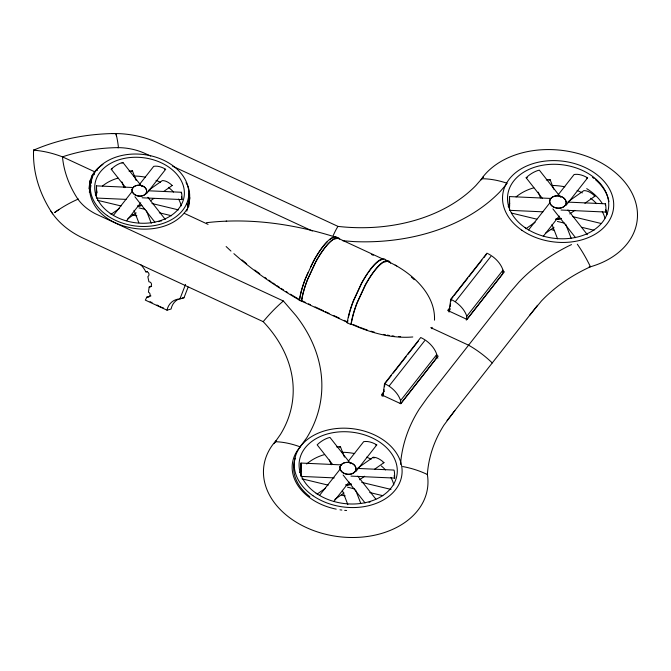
<?xml version="1.0" encoding="UTF-8"?>
<svg xmlns="http://www.w3.org/2000/svg" width="671" height="671" viewBox="0 0 671 671"><rect width="100%" height="100%" fill="white"/><g stroke="black" fill="none" stroke-linecap="round" stroke-linejoin="round"><path stroke-width="1.01" d="M431.998 328.748L432.107 327.356M434.498 320.184C435.513 295.651 415.055 276.167 395.177 265.129M400.528 464.332L401.065 458.838A219.727 159.908 7.4 0 1 419.35 408.966L427.419 397.618L509.742 292.766L519.052 281.988A219.727 159.908 7.4 0 1 567.926 246.307L571.524 244.571M140.809 264.785A28.308 26.505 73.8 0 1 145.02 270.304L145.817 271.856A2.642 2.474 73.8 0 1 147.855 276.687L148.92 281.828A2.625 2.458 73.8 0 1 151.52 284.395A2.625 2.458 73.8 0 1 149.18 287.054L148.425 292.187A2.625 2.458 73.8 0 1 149.994 295.55A2.625 2.458 73.8 0 1 146.874 297.094L145.33 300.122L167.029 310.178L171.088 309.004A14.745 13.806 73.8 0 1 178.15 299.283M34.003 150.707L33.785 150.094L34.003 150.707L33.567 150.379L35.857 150.379A94.494 59.476 38.1 0 1 50.023 152.896L52.481 153.558A100.247 63.099 38.1 0 1 62.504 156.863L94.552 171.726L97.58 168.463L102.948 164.37M88.958 188.861L89.998 180.86L92.204 175.299L94.552 171.726L94.166 174.72M90.644 187.301L90.904 185.305M91.164 183.3L92.204 175.299M97.32 170.459L97.58 168.463M186.748 211.122C190.052 201.996 191.512 191.344 186.035 182.621M187.746 207.733L189.415 191.755M188.702 206.685L189.876 197.685M382.873 396.444L384.533 383.627L420.734 337.521A21.011 13.227 38.1 0 1 436.771 354.481L436.276 358.322L400.721 403.606M383.837 391.822L384.097 389.784M384.5 386.739L384.76 384.701M400.201 403.464L400.579 400.587L436.771 354.481M449.075 312.116L450.744 299.3L486.936 253.193A21.011 13.227 38.1 0 1 502.982 270.153L502.478 273.994L466.286 320.101L466.781 316.259L502.982 270.153M449.645 310.547L449.914 308.509M450.174 306.479L450.568 303.426M450.837 301.396L451.097 299.358M89.998 180.86C82.357 229.323 164.202 245.93 187.008 209.117M299.711 299.224L300.205 296.364M337.588 237.643L336.003 236.813L334.007 236.922L331.642 237.97A41.057 11.181 -65.1 0 0 313.542 261.027L305.339 278.725A42.533 11.583 -65.1 0 0 299.341 300.423L301.631 301.145L302.453 296.372A42.005 11.441 -65.1 0 1 307.57 279.656L315.689 262.143A40.621 11.063 -65.1 0 1 333.596 239.329L337.916 238.188L383.829 259.484M383.275 262.369A40.621 11.063 -65.1 0 0 365.368 285.183L357.249 302.696A42.005 11.441 -65.1 0 0 352.141 319.413L350.992 324.571L347.226 322.818L347.88 320.537M167.029 310.178A14.745 13.806 73.8 0 1 179.912 298.964L185.557 284.395M179.912 298.964L183.971 297.79L188.115 287.104M89.285 192.082L90.384 189.297M305.833 277.836L307.93 272.745M310.665 266.857L313.6 261.17A40.621 11.063 -65.1 0 1 327.465 241.594M529.662 315.295L541.422 300.985A191.822 139.602 7.4 0 1 590.43 266.781A82.583 60.105 7.4 0 0 615.055 172.321A82.583 60.105 7.4 0 0 483.036 176.8L481.124 179.811L483.464 176.834L475.882 185.523A153.877 111.982 7.4 0 1 337.991 226.395L158.18 143.007A77.668 56.523 7.4 0 0 115.873 133.546L111.847 133.571A176.985 128.807 7.4 0 0 33.785 150.094M113.441 215.332L132.002 191.688M139.618 184.273L153.709 166.341A15.945 10.04 38.1 0 1 165.653 169.302L146.446 193.768M126.676 220.709L140.759 202.776M384.894 383.686L391.319 375.508M393.24 373.051L406.089 356.695M408.01 354.238L418.285 341.153M451.742 298.545L453.026 296.909M454.309 295.274L467.796 278.096M469.079 276.46L481.921 260.096M483.85 257.647L486.416 254.376M384.047 391.487L381.472 394.774L400.805 403.741L438.171 356.142L436.335 355.295M449.612 307.981L447.683 310.447L467.016 319.413L504.382 271.814L502.537 270.967M389.323 385.741L424.651 340.759M455.534 301.413L490.853 256.431M381.866 395.873L383.158 394.238M448.714 310.732L450.006 309.088M319.522 495.416L339.92 469.432M528.563 229.952L549.608 203.145M348.383 461.153L363.682 441.661A17.463 10.996 38.1 0 1 376.767 444.915L355.731 471.705M558.163 194.833L574.108 174.527A18 11.332 38.1 0 1 587.595 177.874L565.913 205.494M333.822 501.547L349.121 482.063M543.25 236.343L559.195 216.037M447.029 420.549L537.505 305.305M454.871 410.551L443.883 425.221A191.822 139.602 7.4 0 0 427.352 474.489A82.583 60.105 7.4 0 1 330.107 535.265A82.583 60.105 7.4 0 1 273.718 443.414L276.293 440.704L273.953 443.682L280.419 434.481A153.877 111.982 7.4 0 0 263.2 321.661A79.346 32.854 -53.7 0 1 283.363 300.985L295.978 315.622A181.799 132.313 7.4 0 1 306.748 437.819L298.939 448.413A54.603 39.74 7.4 0 0 336.221 509.146M299.341 300.423L299.551 300.18C276.326 286.693 253.999 271.487 233.877 253.646M300.717 300.314L301.019 300.356M506.605 184.131L499.761 191.973A181.799 132.313 7.4 0 1 354.087 241.61L342.73 240.73M111.034 214.334L119.396 208.446M148.945 190.019L162.323 180.6A15.945 8.572 54.8 0 1 172.212 185.49L163.85 191.378M150.472 200.797L153.818 198.44M127.817 218.78L136.179 212.892M525.854 228.769L535.114 222.244M568.681 201.3L583.829 190.623A18 9.679 54.8 0 1 595.001 196.142L584.902 203.263M569.746 213.932L574.795 210.375M545.573 233.248L553.994 227.318M317.098 494.133L325.485 488.22M358.012 467.93L373.118 457.287A17.463 9.386 54.8 0 1 383.963 462.638L374.728 469.146M359.614 479.79L364.647 476.242M334.795 499.484L344.03 492.984M58.889 209.595L54.645 212.506L58.889 209.595A74.783 42.491 -35.5 0 1 77.97 199.212A49.813 36.251 7.4 0 0 95.399 213.764L283.363 301.002M351.151 484.177L345.758 484.94L351.327 484.101M331.508 238.364L333.848 237.324M381.849 259.593L379.518 260.625A40.621 11.063 -65.1 0 0 368.354 272.468M383.275 262.369L387.595 261.229L396.737 265.942M561.191 218.343L555.63 219.123M561.015 218.436L556.058 219.191M145.817 271.856L147.444 271.386M149.18 287.054L151.621 286.349M146.874 297.094L150.933 295.911M206.442 222.697C249.973 217.614 294.233 224.039 335.827 237.215M412.791 336.968C391.596 338.712 370.501 332.774 351.31 324.185M226.186 221.136L226.664 221.111M111.847 133.571L115.873 133.546M150.69 156.049L143.342 152.703A49.813 36.251 7.4 0 0 118.473 147.637L115.924 147.654A149.088 108.501 7.4 0 0 63.653 156.452L62.504 156.863L62.571 157.836A149.088 108.501 7.4 0 0 76.804 197.484L77.97 199.22L77.635 198.775M118.473 147.637L117.802 147.62L118.473 147.637A74.783 8.153 -89.3 0 0 116.561 136.146M137.916 205.905L141.774 205.351L137.916 205.905A7.431 5.402 7.4 0 0 141.245 205.645M398.633 336.574L400.637 336.641M509.314 206.542A18 1.417 -87.4 0 1 509.49 196.569L551.344 198.465M567.691 202.097L605.359 203.799A18 1.417 -87.4 0 1 606.03 212.07L561.031 210.031M96.356 196.494A15.945 1.258 -87.4 0 1 96.465 185.867L133.261 187.528M148.685 190.79L181.388 192.267A15.945 1.258 -87.4 0 1 181.984 199.589L142.126 197.786M509.448 210.317L542.931 211.835M126.073 199.379L96.431 198.046A15.945 1.258 -87.4 0 0 96.465 185.867M300.91 475.58A17.463 1.376 -87.4 0 1 300.994 463.057L341.531 464.886M357.626 468.425L394.011 470.069A17.463 1.376 -87.4 0 1 394.657 478.087L351 476.116M334.217 477.895L300.952 476.393A17.463 1.376 -87.4 0 0 300.994 463.057M589.188 266.714L590.43 266.781A75.798 32.418 67.3 0 0 577.312 244.185M392.09 335.877L393.961 336.079M383.367 334.418L385.313 334.762M387.259 335.097L389.205 335.441M572.849 216.666L601.308 223.518M557.433 221.447L564.546 223.158M581.832 227.318L594.028 230.254M511.428 213.051L536.842 219.174M151.973 203.514L178.469 209.889M138.939 207.893L145.053 209.369M159.312 212.799L171.541 215.743M97.639 200.335L121.074 205.972M361.736 482.374L391.017 489.419M347.511 487.188L354.573 488.891M369.721 492.531L382.847 495.693M301.958 478.826L328.211 485.141M370.929 331.155L374.502 332.237M359.388 327.171L367.356 330.073M353.29 324.546L358.515 326.794M371.373 254.426L373.252 255.299M172.564 166.19L312.359 231.025M184.366 213.378L208.069 224.374M430.74 327.641L468.744 345.271A75.58 47.574 38.1 0 1 492.254 362.936M436.083 357.215L437.92 358.071M301.958 300.793L305.699 302.529M308.509 303.837L310.379 304.701M315.068 306.873L323.489 310.782M325.368 311.654L329.109 313.391M333.797 315.563L339.409 318.163M344.097 320.335L347.838 322.072M301.631 301.145L347.553 322.441M263.2 321.661L83.389 238.272A77.668 56.523 7.4 0 1 52.774 213.915L50.929 211.164A176.985 128.807 7.4 0 1 33.567 150.379M387.595 261.229L389.163 262.051M339.677 238.608L338.092 237.777L336.087 237.886L333.73 238.935A41.057 11.181 -65.1 0 0 315.63 261.992L307.419 279.698A42.533 11.583 -65.1 0 0 301.43 301.388M337.916 238.188L339.484 239.01M290.358 294.183L298.989 299.291M280.973 288.312L283.531 289.914M286.089 291.516L287.8 292.581M272.711 282.868L275.194 284.504M276.846 285.594L279.321 287.222M264.726 277.333L266.312 278.44M268.702 280.109L271.092 281.77M254.712 270.027L259.761 273.743M242.055 259.937L246.66 263.753M411.34 277.056L414.275 279.698M226.135 246.542L230.958 251.071M560.696 197.308L539.325 170.124A18 9.914 -38.2 0 0 526.148 177.781L542.336 198.373M567.934 209.981L587.368 234.691M552.879 208.866L575.55 237.685M125.427 187.276L111.227 169.226A15.945 8.782 -38.2 0 1 122.894 162.441L141.606 186.244M147.88 197.282L165.309 219.442M350.614 463.695L329.939 437.4A17.463 9.612 -38.2 0 0 317.157 444.831L332.665 464.55M357.769 476.158L375.869 499.165M134.905 196.754L154.917 222.193M343.091 474.976L365.066 502.923M77.635 198.775L77.97 199.22M52.749 213.881L50.929 211.164M546.269 179.979A18 11.482 -21.1 0 1 550.077 179.602L553.768 189.147M565.678 224.097L571.222 238.423M552.015 224.508L557.559 238.834M538.285 192.174L540.499 197.903M336.683 446.961A17.463 11.139 -21.1 0 1 340.373 446.584L344.433 457.085M355.563 489.905L360.73 503.267M342.319 490.325L347.855 504.642M329.386 459.962L331.231 464.735M129.05 171.172A15.945 10.166 -21.1 0 1 132.422 170.828L136.129 180.415M146.463 210.811L151.277 223.275M134.032 210.325L138.847 222.789M121.954 181.916L124.177 187.662M187.024 203.791L187.595 205.754M136.825 215.777A7.431 5.402 7.4 0 1 132.455 214.544M132.422 170.828A15.945 10.166 -21.1 0 1 131.466 171.466M95.76 195.093A15.945 1.594 -76.5 0 1 96.959 191.076M96.892 192.409A15.945 1.594 -76.5 0 1 96.59 193.474M172.212 185.49A15.945 8.572 54.8 0 1 171.482 185.481M95.332 194.548A45.016 32.762 7.4 0 1 96.741 192.258M102.411 186.093A45.016 32.762 7.4 0 1 118.021 178.109M133.487 176.02A45.016 32.762 7.4 0 1 145.515 177.219M156.024 180.348A45.016 32.762 7.4 0 1 160.453 182.353M168.387 187.352A45.016 32.762 7.4 0 1 173.529 192.032M178.629 199.102A45.016 32.762 7.4 0 1 181.245 205.871M158.608 221.673A15.945 8.782 -38.2 0 1 159.606 221.346M160.595 221.086A15.945 8.782 -38.2 0 1 161.56 220.885M181.984 199.589A15.945 1.258 -87.4 0 1 181.514 196.586M181.396 193.248A15.945 1.258 -87.4 0 1 181.388 192.267M122.894 162.441A15.945 8.782 -38.2 0 1 122.038 163.246M112.208 168.958A15.945 8.782 -38.2 0 1 111.227 169.226M165.653 169.302A15.945 10.04 38.1 0 1 164.772 169.428M345.196 495.819A8.136 5.922 7.4 0 1 341.505 495.005M340.373 446.584A17.463 11.139 -21.1 0 1 339.325 447.289M300.549 471.998A17.463 1.753 -76.5 0 1 300.876 470.874M383.963 462.638A17.463 9.386 54.8 0 1 383.158 462.629M374.032 458.117A17.463 9.386 54.8 0 1 373.118 457.287M299.744 472.56A49.31 35.89 7.4 0 1 300.742 470.883M306.697 463.988A49.31 35.89 7.4 0 1 324.596 454.552M342.227 452.271A49.31 35.89 7.4 0 1 354.707 453.588M366.592 457.161A49.31 35.89 7.4 0 1 371.071 459.207M381.313 465.926A49.31 35.89 7.4 0 1 385.506 469.926M390.983 477.559A49.31 35.89 7.4 0 1 393.852 484.965M351.143 484.328A8.136 5.922 7.4 0 1 346.337 485.058M369.05 502.277A17.463 9.612 -38.2 0 1 370.149 501.925M394.657 478.087A17.463 1.376 -87.4 0 1 394.196 475.529M376.767 444.915A17.463 10.996 38.1 0 1 375.81 445.049M367.834 273.223A40.621 11.063 -65.1 0 0 361.602 283.439L353.483 300.952A42.005 11.441 -65.1 0 0 348.375 317.668M329.562 239.732A40.621 11.063 -65.1 0 1 330.878 238.759M390.606 263.191A42.759 11.65 -65.1 0 0 389.465 261.43L387.872 260.6L385.859 260.709L383.485 261.765A41.292 11.248 -65.1 0 0 365.276 284.949L357.022 302.755A42.759 11.65 -65.1 0 0 350.992 324.563M386.513 260.759A42.759 11.65 -65.1 0 0 385.708 259.685L384.106 258.855L382.093 258.964L379.719 260.012A41.292 11.248 -65.1 0 0 361.51 283.204L353.256 301.011A42.759 11.65 -65.1 0 0 347.234 322.818M300.373 295.408A42.005 11.441 -65.1 0 1 305.481 278.691M333.193 235.58A79.346 9.142 -75.5 0 1 337.983 226.421M586.714 188.652A53.194 38.717 7.4 0 1 602.365 203.649M605.703 210.375A53.194 38.717 7.4 0 1 606.97 214.712M592.51 177.345A53.194 38.717 7.4 0 1 594.011 178.503M595.546 179.769A53.194 38.717 7.4 0 1 608.958 201.585M481.837 178.738A75.831 48.102 36.8 0 1 507.293 183.317M450.744 299.3A21.011 13.227 38.1 0 1 466.781 316.259M346.597 510.497A54.603 39.74 7.4 0 1 344.701 510.363M341.858 510.061A54.603 39.74 7.4 0 1 339.971 509.809M402.734 466.546A75.798 51.818 1.1 0 1 427.335 474.506M309.826 496.666A53.194 38.717 7.4 0 1 295.282 458.192M275.37 441.719A75.831 47.331 39.4 0 1 300.323 446.928M384.533 383.627A21.011 13.227 38.1 0 1 400.579 400.587M179.526 298.654A14.745 13.806 73.8 0 1 180.969 298.192M182.462 297.907A14.745 13.806 73.8 0 1 183.971 297.79M163.38 307.88A5.108 1.132 21.2 0 1 162.676 307.679M161.937 307.444A5.108 1.132 21.2 0 1 159.044 306.228M158.431 305.901A5.108 1.132 21.2 0 1 157.886 305.565M157.433 305.255A5.108 1.132 21.2 0 1 157.073 304.953M152.091 302.361A3.523 0.78 21.2 0 1 151.604 302.227M150.581 301.875A3.523 0.78 21.2 0 1 150.069 301.673M553.743 230.203A8.387 6.106 7.4 0 1 551.243 229.499M550.077 179.602A18 11.482 -21.1 0 1 549.004 180.323M508.685 206.995A18 1.803 -76.5 0 1 509.708 203.514M509.625 205.158A18 1.803 -76.5 0 1 509.281 206.316M595.001 196.142A18 9.679 54.8 0 1 594.179 196.133M508.199 206.374A50.828 36.989 7.4 0 1 509.23 204.638M516.074 196.922A50.828 36.989 7.4 0 1 533.814 187.813M551.99 185.456A50.828 36.989 7.4 0 1 564.856 186.815M577.11 190.497A50.828 36.989 7.4 0 1 582.327 192.912M590.681 198.247A50.828 36.989 7.4 0 1 596.594 203.657M602.239 211.524A50.828 36.989 7.4 0 1 604.948 218.184M561.182 218.494A8.387 6.106 7.4 0 1 556.225 219.249M606.03 212.07A18 1.417 -87.4 0 1 605.561 209.436M605.376 204.907A18 1.417 -87.4 0 1 605.359 203.799M527.263 177.488A18 9.914 -38.2 0 1 526.148 177.781M509.49 196.569A18 1.417 -87.4 0 1 509.499 208.983M587.595 177.874A18 11.332 38.1 0 1 586.605 178.016M132.002 189.792C131.994 197.056 145.053 198.691 146.748 191.587C146.756 184.324 133.697 182.688 132.002 189.792M339.92 467.352C339.912 475.311 354.213 477.106 356.066 469.323C356.075 461.363 341.774 459.576 339.92 467.352M549.608 200.998C549.599 209.209 564.345 211.055 566.257 203.036C566.265 194.833 551.52 192.98 549.608 200.998M132.112 189.23C131.222 196.637 144.231 198.859 146.647 192.149C147.536 184.743 134.527 182.529 132.112 189.23M340.029 466.748C339.056 474.858 353.307 477.282 355.949 469.935C356.922 461.824 342.68 459.392 340.029 466.748M549.725 200.377C548.727 208.74 563.405 211.239 566.139 203.665C567.138 195.303 552.459 192.803 549.725 200.377M116.561 136.138L116.066 134.334L116.561 136.138M110.245 213.386A45.016 32.762 7.4 0 0 183.594 199.086A45.016 32.762 7.4 0 0 124.798 158.306A45.016 32.762 7.4 0 0 110.245 213.386M107.368 215.651A49.436 35.974 7.4 0 0 187.914 199.958A49.436 35.974 7.4 0 0 123.355 155.169A49.436 35.974 7.4 0 0 107.368 215.651M316.083 493.193A49.31 35.89 7.4 0 0 396.427 477.542A49.31 35.89 7.4 0 0 332.019 432.862A49.31 35.89 7.4 0 0 316.083 493.193M312.929 495.684A54.15 39.404 7.4 0 0 401.157 478.49A54.15 39.404 7.4 0 0 330.434 429.432A54.15 39.404 7.4 0 0 312.929 495.684M525.041 227.637A50.828 36.989 7.4 0 0 607.851 211.499A50.828 36.989 7.4 0 0 541.472 165.452A50.828 36.989 7.4 0 0 525.041 227.637M521.795 230.203A55.81 40.621 7.4 0 0 612.732 212.481A55.81 40.621 7.4 0 0 539.836 161.912A55.81 40.621 7.4 0 0 521.795 230.203"/></g></svg>
